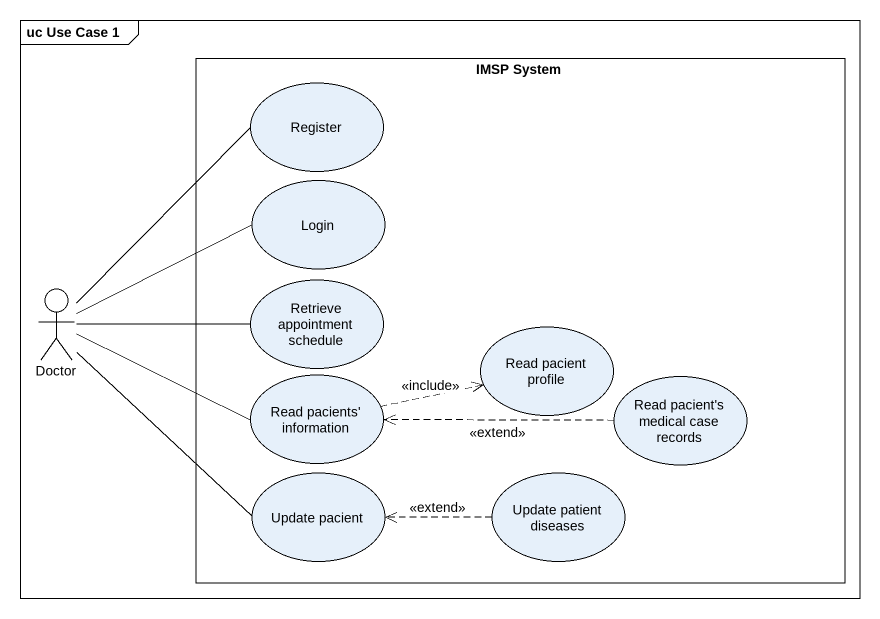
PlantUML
@startuml
mainframe uc Use Case 1
rectangle "IMSP System" as IMSP_System {
  usecase Register
  usecase Login
  usecase "Retrieve appointment schedule" as Retrieve_appointment
  usecase "Read pacient profile" as Read_pacient_profile
  usecase "Read pacients' information" as Read_pacients_information
  usecase "Read pacient's medical case records" as Read_pacient_s_medical_case
  usecase "Update pacient" as Update_pacient
  usecase "Update patient diseases" as Update_patient_diseases
}
actor Doctor
Doctor -up- Register
Doctor -right- Login
Doctor -right- Retrieve_appointment
Doctor -right- Read_pacients_information
Doctor -- Update_pacient
Read_pacients_information .right.> Read_pacient_profile : <<include>>
Read_pacient_s_medical_case .left.> Read_pacients_information : <<extend>>
Update_patient_diseases .left.> Update_pacient : <<extend>>
@enduml
